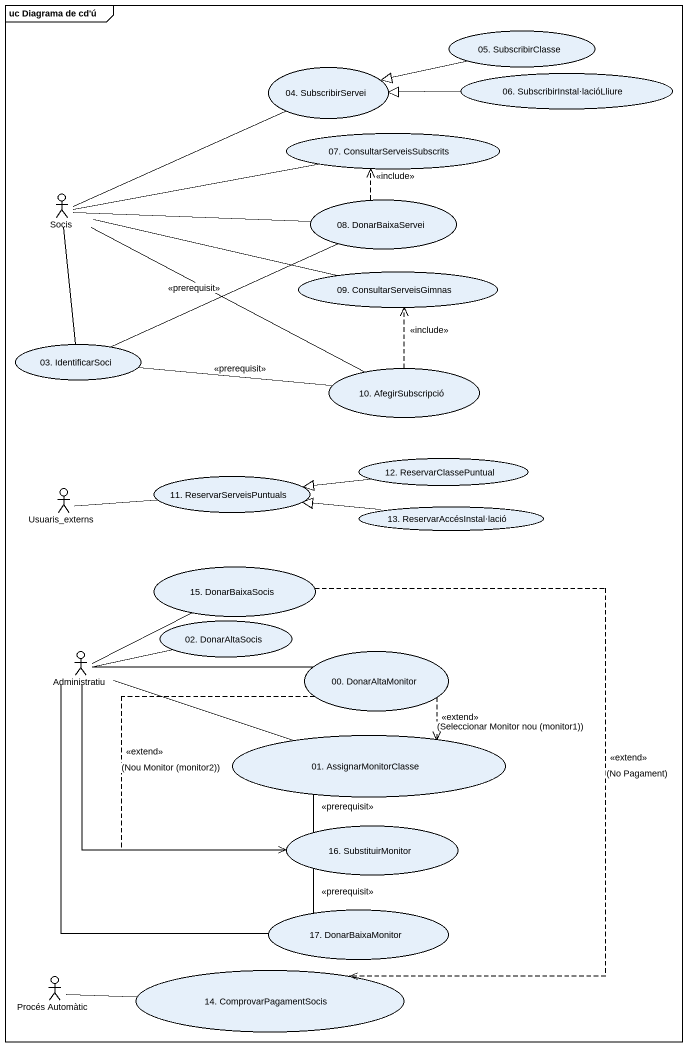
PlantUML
@startuml
mainframe uc Diagrama de cd'ú
usecase "05. SubscribirClasse" as u05_SubscribirClasse
usecase "04. SubscribirServei" as u04_SubscribirServei
usecase "06. SubscribirInstal·lacióLliure" as u06_SubscribirInstal
usecase "07. ConsultarServeisSubscrits" as u07_ConsultarServeisSubscrits
actor Socis
usecase "08. DonarBaixaServei" as u08_DonarBaixaServei
usecase "09. ConsultarServeisGimnas" as u09_ConsultarServeisGimnas
usecase "03. IdentificarSoci" as u03_IdentificarSoci
usecase "10. AfegirSubscripció" as u10_AfegirSubscripció
actor Usuaris_externs
usecase "11. ReservarServeisPuntuals" as u11_ReservarServeisPuntuals
usecase "12. ReservarClassePuntual" as u12_ReservarClassePuntual
usecase "13. ReservarAccésInstal·lació" as u13_ReservarAccésInstal_lació
usecase "15. DonarBaixaSocis" as u15_DonarBaixaSocis
actor Administratiu
usecase "02. DonarAltaSocis" as u02_DonarAltaSocis
usecase "00. DonarAltaMonitor" as u00_DonarAltaMonitor
usecase "01. AssignarMonitorClasse" as u01_AssignarMonitorClasse
usecase "16. SubstituirMonitor" as u16_SubstituirMonitor
usecase "17. DonarBaixaMonitor" as u17_DonarBaixaMonitor
actor "Procés Automàtic" as Procés_Automàtic
usecase "14. ComprovarPagamentSocis" as u14_ComprovarPagamentSocis
u05_SubscribirClasse -left-|> u04_SubscribirServei
u06_SubscribirInstal -left-|> u04_SubscribirServei
u07_ConsultarServeisSubscrits -left- Socis
Socis -right- u04_SubscribirServei
Socis -right- u08_DonarBaixaServei
Socis -right- u09_ConsultarServeisGimnas
Socis -right- u10_AfegirSubscripció
u08_DonarBaixaServei .up.> u07_ConsultarServeisSubscrits : <<include>>
u08_DonarBaixaServei -left- u03_IdentificarSoci : <<prerequisit>>
u03_IdentificarSoci -up- Socis
u03_IdentificarSoci -right- u10_AfegirSubscripció : <<prerequisit>>
u10_AfegirSubscripció .up.> u09_ConsultarServeisGimnas : <<include>>
Usuaris_externs -right- u11_ReservarServeisPuntuals
u12_ReservarClassePuntual -left-|> u11_ReservarServeisPuntuals
u13_ReservarAccésInstal_lació -left-|> u11_ReservarServeisPuntuals
u15_DonarBaixaSocis ..> u14_ComprovarPagamentSocis : <<extend>>\n(No Pagament)
Administratiu -right- u15_DonarBaixaSocis
Administratiu -right- u02_DonarAltaSocis
Administratiu -right- u00_DonarAltaMonitor
Administratiu -right- u01_AssignarMonitorClasse
Administratiu -- u16_SubstituirMonitor
u00_DonarAltaMonitor ..> u01_AssignarMonitorClasse : <<extend>>\n(Seleccionar Monitor nou (monitor1))
u00_DonarAltaMonitor ..> u16_SubstituirMonitor : <<extend>>\n(Nou Monitor (monitor2))
u16_SubstituirMonitor -up- u01_AssignarMonitorClasse : <<prerequisit>>
u17_DonarBaixaMonitor -up- Administratiu
u17_DonarBaixaMonitor -up- u16_SubstituirMonitor : <<prerequisit>>
Procés_Automàtic -right- u14_ComprovarPagamentSocis
@enduml
